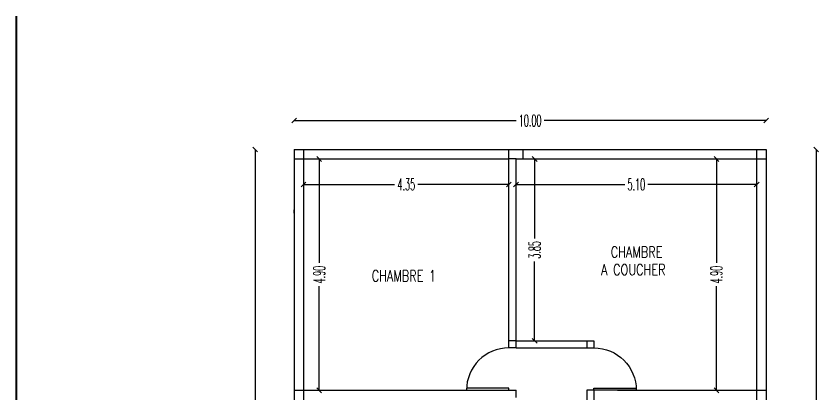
# Model space of a CAD drawing. Extents: x -110 to 3211, y -163 to 893.
# Drawn here: x 156.66 to 173.77, y 37.91 to 45.91 of the extents above; entities that cross this region are included whole.
import ezdxf

# ---------------------------------------------------------------- set-up
doc = ezdxf.new("R2010")
doc.units = 0
doc.header["$LTSCALE"] = 0.8
doc.header["$MEASUREMENT"] = 0
doc.layers.get('0').update_dxf_attribs({"color": 5, "linetype": 'CONTINUOUS'})
doc.layers.get('DEFPOINTS').update_dxf_attribs({"linetype": 'CONTINUOUS'})
for name, color, linetype in [('DOOR', 3, 'CONTINUOUS'), ('PIPE', 50, 'CONTINUOUS'), ('TEXT', 200, 'CONTINUOUS'), ('WALL', 6, 'CONTINUOUS')]:
    doc.layers.add(name, color=color, linetype=linetype)
doc.styles.add('AYMAN-S', font='romant.shx', dxfattribs={"width": 0.7, "height": 0.15})
doc.styles.add('AYMOONY', font='romant.shx', dxfattribs={"width": 0.5})
doc.styles.add('ROMANT', font='ROMANC.SHX', dxfattribs={"width": 0.75})
doc.dimstyles.new('AYMAN-SIT', dxfattribs={"dimtxt": 0.25, "dimasz": 0.08, "dimexe": 0.18, "dimexo": 0.06, "dimgap": 0.05, "dimtad": 0, "dimzin": 1, "dimdsep": 46, "dimtxsty": 'AYMAN-S', "dimblk1": 'OBLIQUE', "dimblk2": 'OBLIQUE', "dimsah": 1, "dimcen": 0.09, "dimse1": 1, "dimse2": 1, "dimclrd": 256, "dimclre": 256, "dimclrt": 200, "dimadec": 0, "dimazin": 0, "dimtfac": 1, "dimtdec": 4, "dimtix": 1, "dimtmove": 0, "dimatfit": 3, "dimldrblk": 'OBLIQUE', "dimfxl": 1, "dimtolj": 1, "dimtzin": 0, "dimarcsym": 0})

# ---------------------------------------------------------------- blocks, each defined once
blk = doc.blocks.new('D')
at = {"layer": 'DOOR', "color": 3}
for p, q in [((0, 1), (0, 0)), ((0.05, 0), (0.05, 0.999)), ((0, 0), (0.05, 0))]:
    blk.add_line(p, q, dxfattribs=at)
blk.add_arc((0, 0), 1, 0, 90, dxfattribs=at)
blk = doc.blocks.new('_OBLIQUE')
at = {"color": 0, "linetype": 'ByBlock'}
blk.add_line((-0.5, -0.5), (0.5, 0.5), dxfattribs=at)
blk = doc.blocks.new('*D143')
at = {"layer": 'DEFPOINTS', "color": 0, "ltscale": 0.8, "transparency": 16777216}
for p in [(162.696, 42.882), (163.078, 42.882), (162.696, 37.982)]:
    blk.add_point(p, dxfattribs=at)
at = {"layer": 'PIPE', "color": 7, "lineweight": -2, "ltscale": 0.8, "transparency": 16777216}
for p, q in [((163.078, 42.882), (163.078, 40.679)), ((163.078, 37.982), (163.078, 40.186))]:
    blk.add_line(p, q, dxfattribs=at)
at = {"layer": 'PIPE', "color": 7, "lineweight": -2, "ltscale": 0.8, "transparency": 16777216, "xscale": 0.1, "yscale": 0.1, "zscale": 0.1}
for p, rotation in [((163.078, 42.882), 90), ((163.078, 37.982), 270)]:
    blk.add_blockref('_OBLIQUE', p, dxfattribs=dict(at, rotation=rotation))
at = {"layer": 'PIPE', "color": 7, "ltscale": 0.8, "transparency": 16777216, "insert": (163.078, 40.432), "char_height": 0.25, "attachment_point": 5, "rotation": 90, "style": 'AYMOONY'}
blk.add_mtext('\\A1;4.90', dxfattribs=at)
blk = doc.blocks.new('*D144')
at = {"layer": 'DEFPOINTS', "color": 0, "ltscale": 0.8, "transparency": 16777216}
for p in [(172.546, 43.695), (162.546, 29.257), (172.546, 29.257)]:
    blk.add_point(p, dxfattribs=at)
at = {"layer": 'PIPE', "color": 7, "lineweight": -2, "ltscale": 0.8, "transparency": 16777216}
for p, q in [((162.546, 43.695), (167.249, 43.695)), ((172.546, 43.695), (167.843, 43.695))]:
    blk.add_line(p, q, dxfattribs=at)
at = {"layer": 'PIPE', "color": 7, "lineweight": -2, "ltscale": 0.8, "transparency": 16777216, "xscale": 0.1, "yscale": 0.1, "zscale": 0.1, "rotation": 180}
blk.add_blockref('_OBLIQUE', (162.546, 43.695), dxfattribs=at)
at = {"layer": 'PIPE', "color": 7, "lineweight": -2, "ltscale": 0.8, "transparency": 16777216, "xscale": 0.1, "yscale": 0.1, "zscale": 0.1}
blk.add_blockref('_OBLIQUE', (172.546, 43.695), dxfattribs=at)
at = {"layer": 'PIPE', "color": 7, "ltscale": 0.8, "transparency": 16777216, "insert": (167.546, 43.695), "char_height": 0.25, "attachment_point": 5, "style": 'AYMOONY'}
blk.add_mtext('\\A1;10.00', dxfattribs=at)
blk = doc.blocks.new('*D148')
at = {"layer": 'DEFPOINTS', "color": 0, "ltscale": 0.8, "transparency": 16777216}
for p in [(171.493, 42.882), (171.852, 42.882), (171.852, 37.982)]:
    blk.add_point(p, dxfattribs=at)
at = {"layer": 'PIPE', "color": 7, "lineweight": -2, "ltscale": 0.8, "transparency": 16777216}
for p, q in [((171.493, 42.882), (171.493, 40.679)), ((171.493, 37.982), (171.493, 40.186))]:
    blk.add_line(p, q, dxfattribs=at)
at = {"layer": 'PIPE', "color": 7, "lineweight": -2, "ltscale": 0.8, "transparency": 16777216, "xscale": 0.1, "yscale": 0.1, "zscale": 0.1}
for p, rotation in [((171.493, 42.882), 90), ((171.493, 37.982), 270)]:
    blk.add_blockref('_OBLIQUE', p, dxfattribs=dict(at, rotation=rotation))
at = {"layer": 'PIPE', "color": 7, "ltscale": 0.8, "transparency": 16777216, "insert": (171.493, 40.432), "char_height": 0.25, "attachment_point": 5, "rotation": 90, "style": 'AYMOONY'}
blk.add_mtext('\\A1;4.90', dxfattribs=at)
blk = doc.blocks.new('*D150')
at = {"layer": 'DEFPOINTS', "color": 0, "ltscale": 0.8, "transparency": 16777216}
for p in [(167.247, 42.882), (172.346, 42.882), (167.247, 42.344)]:
    blk.add_point(p, dxfattribs=at)
at = {"layer": 'PIPE', "color": 7, "lineweight": -2, "ltscale": 0.8, "transparency": 16777216}
for p, q in [((167.247, 42.344), (169.553, 42.344)), ((172.346, 42.344), (170.04, 42.344))]:
    blk.add_line(p, q, dxfattribs=at)
at = {"layer": 'PIPE', "color": 7, "lineweight": -2, "ltscale": 0.8, "transparency": 16777216, "xscale": 0.1, "yscale": 0.1, "zscale": 0.1, "rotation": 180}
blk.add_blockref('_OBLIQUE', (167.247, 42.344), dxfattribs=at)
at = {"layer": 'PIPE', "color": 7, "lineweight": -2, "ltscale": 0.8, "transparency": 16777216, "xscale": 0.1, "yscale": 0.1, "zscale": 0.1}
blk.add_blockref('_OBLIQUE', (172.346, 42.344), dxfattribs=at)
at = {"layer": 'PIPE', "color": 7, "ltscale": 0.8, "transparency": 16777216, "insert": (169.797, 42.344), "char_height": 0.25, "attachment_point": 5, "style": 'AYMOONY'}
blk.add_mtext('\\A1;5.10', dxfattribs=at)
blk = doc.blocks.new('*D154')
at = {"layer": 'DEFPOINTS', "color": 0, "ltscale": 0.8, "transparency": 16777216}
for p in [(162.746, 42.882), (167.097, 42.882), (167.097, 42.344)]:
    blk.add_point(p, dxfattribs=at)
at = {"layer": 'PIPE', "color": 7, "lineweight": -2, "ltscale": 0.8, "transparency": 16777216}
for p, q in [((162.746, 42.344), (164.675, 42.344)), ((167.097, 42.344), (165.168, 42.344))]:
    blk.add_line(p, q, dxfattribs=at)
at = {"layer": 'PIPE', "color": 7, "lineweight": -2, "ltscale": 0.8, "transparency": 16777216, "xscale": 0.1, "yscale": 0.1, "zscale": 0.1, "rotation": 180}
blk.add_blockref('_OBLIQUE', (162.746, 42.344), dxfattribs=at)
at = {"layer": 'PIPE', "color": 7, "lineweight": -2, "ltscale": 0.8, "transparency": 16777216, "xscale": 0.1, "yscale": 0.1, "zscale": 0.1}
blk.add_blockref('_OBLIQUE', (167.097, 42.344), dxfattribs=at)
at = {"layer": 'PIPE', "color": 7, "ltscale": 0.8, "transparency": 16777216, "insert": (164.922, 42.344), "char_height": 0.25, "attachment_point": 5, "style": 'AYMOONY'}
blk.add_mtext('\\A1;4.35', dxfattribs=at)
blk = doc.blocks.new('*D158')
at = {"layer": 'DEFPOINTS', "color": 0, "ltscale": 0.8, "transparency": 16777216}
for p in [(167.247, 42.882), (167.247, 39.032), (167.642, 39.032)]:
    blk.add_point(p, dxfattribs=at)
at = {"layer": 'PIPE', "color": 7, "lineweight": -2, "ltscale": 0.8, "transparency": 16777216}
for p, q in [((167.642, 42.882), (167.642, 41.201)), ((167.642, 39.032), (167.642, 40.714))]:
    blk.add_line(p, q, dxfattribs=at)
at = {"layer": 'PIPE', "color": 7, "lineweight": -2, "ltscale": 0.8, "transparency": 16777216, "xscale": 0.1, "yscale": 0.1, "zscale": 0.1}
for p, rotation in [((167.642, 42.882), 90), ((167.642, 39.032), 270)]:
    blk.add_blockref('_OBLIQUE', p, dxfattribs=dict(at, rotation=rotation))
at = {"layer": 'PIPE', "color": 7, "ltscale": 0.8, "transparency": 16777216, "insert": (167.642, 40.957), "char_height": 0.25, "attachment_point": 5, "rotation": 90, "style": 'AYMOONY'}
blk.add_mtext('\\A1;3.85', dxfattribs=at)
blk = doc.blocks.new('*D198')
at = {"layer": 'DEFPOINTS', "color": 0, "ltscale": 0.8, "transparency": 16777216}
for p in [(161.722, 43.082), (162.546, 43.082), (162.546, 27.582)]:
    blk.add_point(p, dxfattribs=at)
at = {"layer": 'PIPE', "color": 7, "lineweight": -2, "ltscale": 0.8, "transparency": 16777216}
for p, q in [((161.722, 43.082), (161.722, 35.629)), ((161.722, 27.582), (161.722, 35.035))]:
    blk.add_line(p, q, dxfattribs=at)
at = {"layer": 'PIPE', "color": 7, "lineweight": -2, "ltscale": 0.8, "transparency": 16777216, "xscale": 0.1, "yscale": 0.1, "zscale": 0.1}
for p, rotation in [((161.722, 43.082), 90), ((161.722, 27.582), 270)]:
    blk.add_blockref('_OBLIQUE', p, dxfattribs=dict(at, rotation=rotation))
at = {"layer": 'PIPE', "color": 7, "ltscale": 0.8, "transparency": 16777216, "insert": (161.722, 35.332), "char_height": 0.25, "attachment_point": 5, "rotation": 90, "style": 'AYMOONY'}
blk.add_mtext('\\A1;15.50', dxfattribs=at)
blk = doc.blocks.new('*D199')
at = {"layer": 'DEFPOINTS', "color": 0, "ltscale": 0.8, "transparency": 16777216}
for p in [(172.546, 43.082), (172.546, 28.082), (173.606, 28.082)]:
    blk.add_point(p, dxfattribs=at)
at = {"layer": 'PIPE', "color": 7, "lineweight": -2, "ltscale": 0.8, "transparency": 16777216}
for p, q in [((173.606, 43.082), (173.606, 35.879)), ((173.606, 28.082), (173.606, 35.285))]:
    blk.add_line(p, q, dxfattribs=at)
at = {"layer": 'PIPE', "color": 7, "lineweight": -2, "ltscale": 0.8, "transparency": 16777216, "xscale": 0.1, "yscale": 0.1, "zscale": 0.1}
for p, rotation in [((173.606, 43.082), 90), ((173.606, 28.082), 270)]:
    blk.add_blockref('_OBLIQUE', p, dxfattribs=dict(at, rotation=rotation))
at = {"layer": 'PIPE', "color": 7, "ltscale": 0.8, "transparency": 16777216, "insert": (173.606, 35.582), "char_height": 0.25, "attachment_point": 5, "rotation": 90, "style": 'AYMOONY'}
blk.add_mtext('\\A1;15.00', dxfattribs=at)

msp = doc.modelspace()

# ---------------------------------------------------------------- linework, layer by layer
at = {"color": 5, "lineweight": 40}
msp.add_line((156.655, 45.907), (156.655, 25.907), dxfattribs=at)
at = {"layer": 'WALL'}
for p, q in [((162.546, 43.082), (162.546, 27.582)), ((162.546, 43.082), (172.546, 43.082)), ((162.546, 43.082), (162.546, 29.257)), ((162.746, 43.082), (162.746, 33.832)), ((167.097, 42.882), (167.097, 43.082)), ((167.397, 42.882), (167.397, 43.082)), ((172.346, 43.082), (172.346, 32.732)), ((172.546, 43.082), (172.546, 32.732)), ((162.546, 42.882), (167.097, 42.882)), ((167.097, 39.182), (167.097, 42.882)), ((167.247, 42.882), (167.097, 42.882)), ((167.247, 41.882), (167.247, 42.882)), ((167.247, 42.882), (172.546, 42.882)), ((162.546, 41.882), (162.546, 41.807)), ((162.546, 41.882), (162.546, 41.807)), ((162.546, 41.732), (162.546, 41.807)), ((162.546, 41.732), (162.546, 41.807)), ((167.247, 39.182), (167.247, 41.882)), ((167.097, 38.882), (167.097, 39.182)), ((167.247, 39.032), (167.097, 39.032)), ((167.247, 38.882), (167.247, 39.182)), ((167.247, 39.032), (168.896, 39.032)), ((168.746, 39.032), (168.746, 38.882)), ((168.896, 39.032), (168.896, 38.882)), ((167.247, 38.882), (167.097, 38.882)), ((167.247, 38.882), (168.896, 38.882)), ((162.546, 37.982), (167.097, 37.982)), ((167.097, 37.982), (167.247, 37.982)), ((167.247, 37.832), (167.247, 37.982)), ((169.396, 37.982), (168.746, 37.982)), ((168.746, 37.982), (168.746, 37.682)), ((168.896, 37.982), (168.896, 37.682)), ((169.396, 37.982), (172.546, 37.982))]:
    msp.add_line(p, q, dxfattribs=at)

# ---------------------------------------------------------------- block references
at = {"layer": 'DOOR', "ltscale": 0.8, "yscale": 0.9000000000000057}
for p, xscale, zscale, rotation in [((167.097, 37.982), 0.9000000000000057, 0.9000000000000057, 90), ((168.896, 37.982), -0.9000000000000057, 0.9, 270)]:
    msp.add_blockref('D', p, dxfattribs=dict(at, xscale=xscale, zscale=zscale, rotation=rotation))

# ---------------------------------------------------------------- texts
at = {"layer": 'TEXT', "color": 7, "ltscale": 61, "style": 'ROMANT', "width": 0.75}
for s, p in [('CHAMBRE', (169.254, 40.795)), ('A COUCHER', (169.05, 40.421)), ('CHAMBRE 1', (164.19, 40.29))]:
    msp.add_text(s, height=0.2334, dxfattribs=at).set_placement(p)

# ---------------------------------------------------------------- dimensions: what is measured, and where the dimension line sits
at = {"layer": 'PIPE', "ltscale": 0.8}
for base, p1, p2, picture, middle in [((172.546, 43.695), (162.546, 29.257), (172.546, 29.257), '*D144', (167.546, 43.695)), ((167.097, 42.344), (162.746, 42.882), (167.097, 42.882), '*D154', (164.922, 42.344)), ((167.247, 42.344), (172.346, 42.882), (167.247, 42.882), '*D150', (169.797, 42.344))]:
    dim = msp.add_linear_dim(base=base, p1=p1, p2=p2, dimstyle='AYMAN-SIT', override={"dimasz": 0.1, "dimexe": 0.006, "dimtxsty": 'AYMOONY', "dimclrd": 7, "dimclrt": 7, "dimtdec": 2}, dxfattribs=at)
    dim.commit()
    dim.dimension.update_dxf_attribs({"geometry": picture, "text_midpoint": middle})
for base, p1, p2, angle, picture, middle in [((161.722, 43.082), (162.546, 27.582), (162.546, 43.082), 90, '*D198', (161.722, 35.332)), ((173.606, 28.082), (172.546, 43.082), (172.546, 28.082), 90, '*D199', (173.606, 35.582)), ((167.642, 39.032), (167.247, 42.882), (167.247, 39.032), 90, '*D158', (167.642, 40.957)), ((171.493, 42.882), (171.852, 37.982), (171.852, 42.882), 270, '*D148', (171.493, 40.432))]:
    dim = msp.add_linear_dim(base=base, p1=p1, p2=p2, angle=angle, dimstyle='AYMAN-SIT', override={"dimasz": 0.1, "dimexe": 0.006, "dimtxsty": 'AYMOONY', "dimclrd": 7, "dimclrt": 7, "dimtdec": 2}, dxfattribs=at)
    dim.commit()
    dim.dimension.update_dxf_attribs({"geometry": picture, "text_midpoint": middle})
dim = msp.add_aligned_dim(p1=(162.696, 37.982), p2=(162.696, 42.882), distance=-0.382, dimstyle='AYMAN-SIT', override={"dimasz": 0.1, "dimexe": 0.006, "dimtxsty": 'AYMOONY', "dimclrd": 7, "dimclrt": 7, "dimtdec": 2}, dxfattribs=at)
dim.commit()
dim.dimension.update_dxf_attribs({"geometry": '*D143', "text_midpoint": (163.078, 40.432)})

doc.saveas('drawing.dxf')
